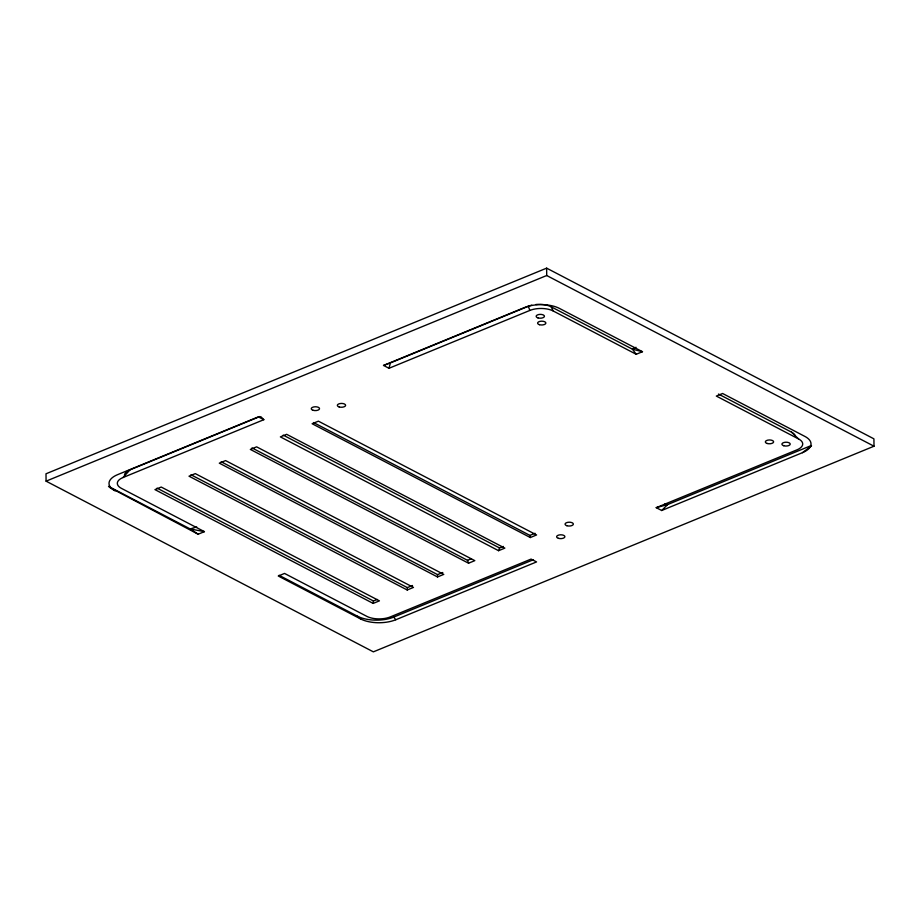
<?xml version="1.0" encoding="UTF-8"?>
<svg xmlns="http://www.w3.org/2000/svg" width="920" height="920" viewBox="0 0 920 920"><rect width="100%" height="100%" fill="white"/><g stroke="black" fill="none" stroke-linecap="round" stroke-linejoin="round"><path stroke-width="1.38" d="M437.506 576.955L219.316 463.162L225.572 460.586L443.762 574.39L437.506 576.955L437.563 574.62L221.191 461.771M407.215 589.984L413.471 587.42L195.281 473.616L189.025 476.192L407.215 589.984L407.364 587.615L412.505 585.499M373.163 603.417L379.419 600.852L161.23 487.048L154.962 489.624L373.163 603.417L373.44 600.99L377.234 599.438M388.999 368.287L529.839 310.442A16.56 7.647 -0.6 0 1 553.207 310.983L636.214 354.28L642.47 351.704L559.463 308.418A24.863 11.477 -0.6 0 0 524.389 307.591L383.536 365.435L388.999 368.287L390.402 362.917L528.31 306.279A16.215 7.486 -0.6 0 1 531.829 305.164M498.582 550.689L504.838 548.124L286.649 434.32L280.393 436.897L498.582 550.689L499.583 547.975L503.332 546.434M109.365 487.289L198.156 534.221L204.412 531.645L121.417 488.359A16.617 7.67 -0.6 0 1 123.015 477.526L129.973 469.867L259.888 416.518M718.462 394.059L791.51 432.159L798.663 439.001A16.629 7.682 -0.6 0 1 797.019 449.822L656.236 507.667L661.687 510.508L667.655 504.551L811.359 445.51M661.687 510.508L802.481 452.663L811.543 445.82M636.007 347.3L632.454 349.197L551.183 306.808A16.215 7.486 -0.6 0 0 535.842 304.509M546.641 268.145L46 473.788L46.08 481.16L373.359 651.855L874 446.211L873.919 438.84L546.641 268.145L546.71 275.517L874 446.211M46.08 481.16L546.71 275.517M123.015 477.526L263.821 419.692L260.935 416.783M251.999 447.913L467.509 560.314L471.408 558.704M313.524 422.544L529.897 535.394L535.003 533.301M437.563 574.62L442.761 572.493M530.322 537.533L536.578 534.957L318.389 421.164L312.133 423.729L530.322 537.533L529.897 535.394M468.544 563.212L474.8 560.636L256.611 446.844L250.355 449.42L468.544 563.212L467.509 560.314M279.082 575.31L357.546 616.239A25.656 11.845 -0.6 0 0 393.748 617.09L533.485 559.67M395.749 619.769L536.544 561.924L531.082 559.084L390.298 616.918A16.606 7.67 -0.6 0 1 366.861 616.377L284.544 573.436L278.277 576.012L360.605 618.942A24.909 11.5 -0.6 0 0 395.749 619.769L393.748 617.09M383.536 365.435L390.402 362.917M196.708 526.93L190.221 528.966L108.502 486.346M656.236 507.667L667.655 504.551L665.056 503.688M204.412 531.645L190.221 528.966L198.156 534.221M642.47 351.704L632.454 349.197L636.214 354.28M798.663 439.001L716.335 396.072L722.602 393.495L804.942 436.448A24.932 11.511 -0.6 0 1 802.481 452.663M263.821 419.692L258.37 416.852L117.553 474.674A24.921 11.511 -0.6 0 0 115.161 490.935M283.21 435.125L499.583 547.975M190.992 474.766L407.364 587.615M157.067 488.14L373.44 600.99M357.546 616.239L360.605 618.942M551.183 306.808L553.207 310.983M528.31 306.279L529.839 310.442M124.441 475.065A16.273 7.51 -0.6 0 1 129.973 469.867M791.51 432.159A16.284 7.521 -0.6 0 1 795.179 435.62M558.44 538.327A4.151 1.92 -0.6 0 0 564.891 536.808A4.151 1.92 -0.6 0 0 558.934 535.003A4.151 1.92 -0.6 0 0 558.44 538.327M783.759 445.74A4.151 1.92 -0.6 0 0 790.211 444.222A4.151 1.92 -0.6 0 0 784.242 442.416A4.151 1.92 -0.6 0 0 783.759 445.74M537.981 317.906A4.151 1.92 -0.6 0 0 544.433 316.388A4.151 1.92 -0.6 0 0 538.464 314.582A4.151 1.92 -0.6 0 0 537.981 317.906M313.065 410.285A4.151 1.92 -0.6 0 0 319.527 408.767A4.151 1.92 -0.6 0 0 313.559 406.973A4.151 1.92 -0.6 0 0 313.065 410.285M767.154 443.474A4.151 1.92 -0.6 0 0 773.616 441.968A4.151 1.92 -0.6 0 0 767.648 440.162A4.151 1.92 -0.6 0 0 767.154 443.474M566.904 525.734A4.151 1.92 -0.6 0 0 573.355 524.216A4.151 1.92 -0.6 0 0 567.387 522.41A4.151 1.92 -0.6 0 0 566.904 525.734M339.147 406.95A4.151 1.92 -0.6 0 0 345.609 405.433A4.151 1.92 -0.6 0 0 339.641 403.638A4.151 1.92 -0.6 0 0 339.147 406.95M539.408 324.691A4.151 1.92 -0.6 0 0 545.859 323.184A4.151 1.92 -0.6 0 0 539.902 321.379A4.151 1.92 -0.6 0 0 539.408 324.691"/></g></svg>
